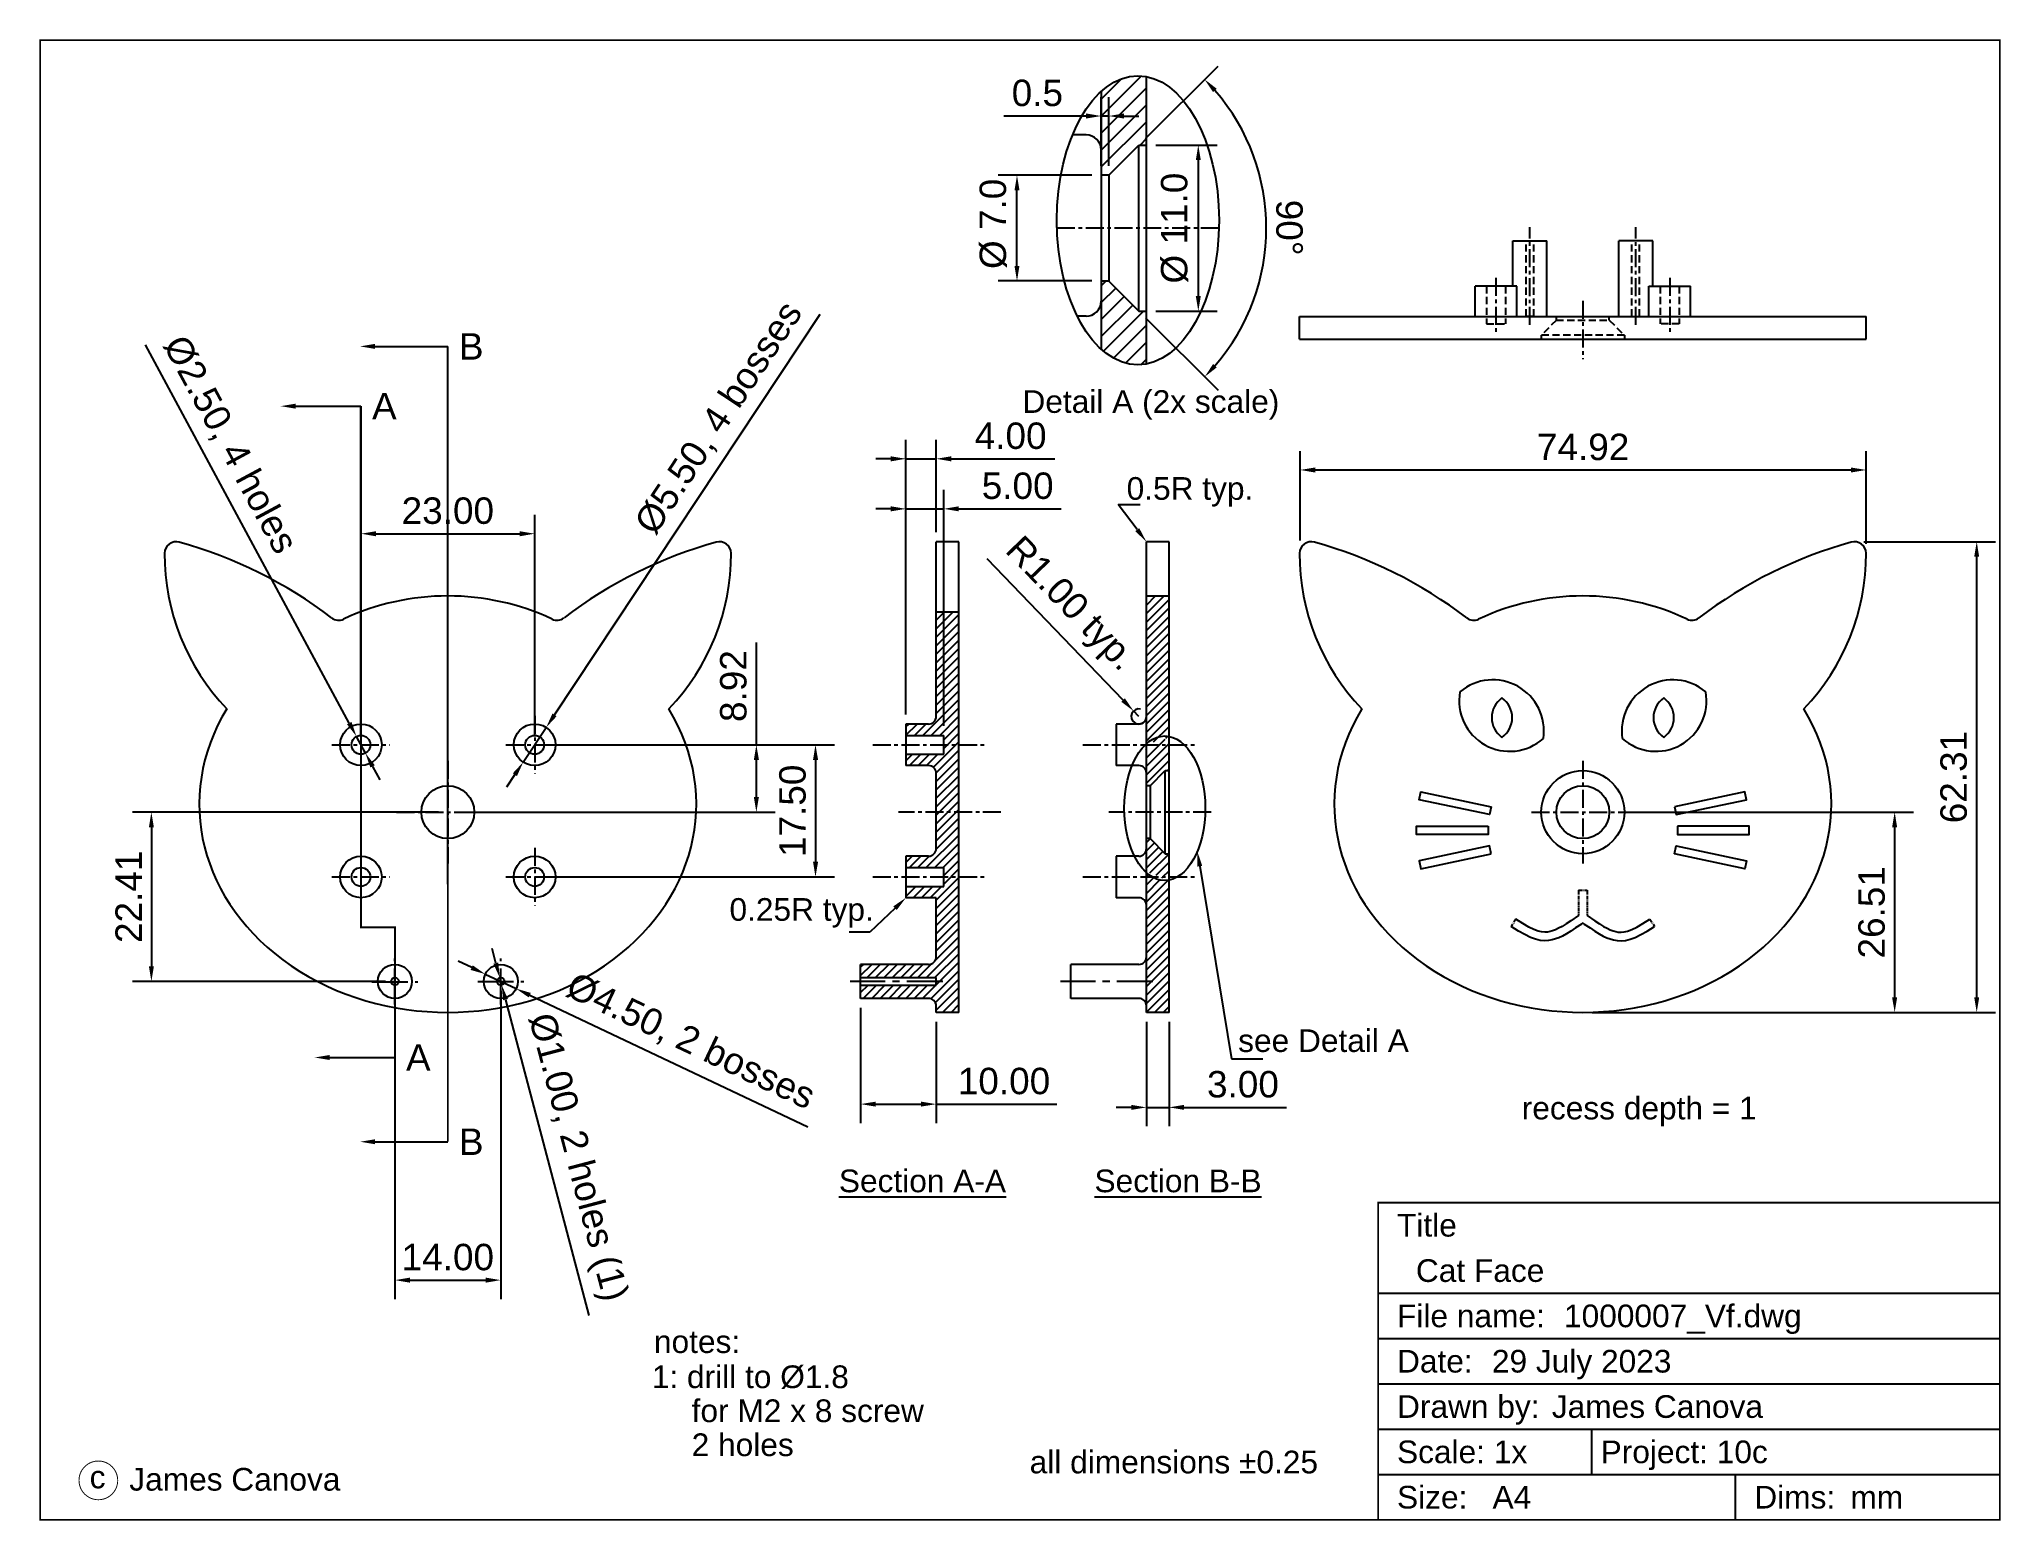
# Model space of a CAD drawing. Header units: millimetres. Extents: x -194 to 66, y -93 to 103.
import ezdxf

# ---------------------------------------------------------------- set-up
doc = ezdxf.new("R2010")
doc.units = ezdxf.units.MM
doc.header["$LTSCALE"] = 15
doc.linetypes.add('CENTER', pattern=[50.8, 31.75, -6.35, 6.35, -6.35])
doc.linetypes.add('HIDDEN', pattern=[9.525, 6.35, -3.175])
for name, color, linetype in [('Border', 7, 'Continuous'), ('Dims', 2, 'Continuous'), ('Text', 7, 'Continuous')]:
    doc.layers.add(name, color=color, linetype=linetype)
doc.styles.add('myStyle', font='arial.ttf', dxfattribs={"height": 3})
doc.styles.get("Standard").update_dxf_attribs({"font": 'arial.ttf'})
doc.dimstyles.new('ISO-25', dxfattribs={"dimtxt": 1.75, "dimasz": 1, "dimexe": 1.25, "dimexo": 0.625, "dimtad": 1, "dimtxsty": 'Standard', "dimcen": -2.5, "dimadec": 0, "dimazin": 0, "dimtfac": 1, "dimtmove": 0, "dimatfit": 3, "dimfxl": 1, "dimarcsym": 0})

# ---------------------------------------------------------------- blocks, each defined once
blk = doc.blocks.new('*D79')
at = {"layer": 'Defpoints', "color": 0}
for p in [(-47.39, -26.1), (-44.39, -26.1), (-44.39, -38.68)]:
    blk.add_point(p, dxfattribs=at)
at = {"layer": 'Dims', "color": 0, "lineweight": -2}
for p, q in [((-47.39, -27.35), (-47.39, -41.18)), ((-44.39, -27.35), (-44.39, -41.18)), ((-49.39, -38.68), (-51.39, -38.68)), ((-47.39, -38.68), (-44.39, -38.68)), ((-42.39, -38.68), (-28.83, -38.68))]:
    blk.add_line(p, q, dxfattribs=at)
at = {"layer": 'Dims', "color": 0}
for points in [[(-49.39, -39.01), (-49.39, -38.35), (-47.39, -38.68)], [(-42.39, -38.35), (-42.39, -39.01), (-44.39, -38.68)]]:
    blk.add_solid(points, dxfattribs=at)
at = {"layer": 'Dims', "color": 0, "insert": (-34.61, -35.64), "char_height": 3.5, "attachment_point": 5}
blk.add_mtext('3.00', dxfattribs=at)
blk = doc.blocks.new('*D80')
at = {"layer": 'Defpoints', "color": 0}
for p in [(-85.22, -24.25), (-75.22, -26.1), (-75.22, -38.25)]:
    blk.add_point(p, dxfattribs=at)
at = {"layer": 'Dims', "color": 0, "lineweight": -2}
for p, q in [((-85.22, -25.5), (-85.22, -40.75)), ((-75.22, -27.35), (-75.22, -40.75)), ((-83.22, -38.25), (-77.22, -38.25)), ((-75.22, -38.25), (-59.26, -38.25))]:
    blk.add_line(p, q, dxfattribs=at)
at = {"layer": 'Dims', "color": 0}
for points in [[(-83.22, -37.92), (-83.22, -38.58), (-85.22, -38.25)], [(-77.22, -38.58), (-77.22, -37.92), (-75.22, -38.25)]]:
    blk.add_solid(points, dxfattribs=at)
at = {"layer": 'Dims', "color": 0, "insert": (-66.24, -35.21), "char_height": 3.5, "attachment_point": 5}
blk.add_mtext('10.00', dxfattribs=at)
blk = doc.blocks.new('*D81')
at = {"layer": 'Defpoints', "color": 0}
for p in [(-49.09, 13.8), (-48.39, 13.08)]:
    blk.add_point(p, dxfattribs=at)
at = {"layer": 'Dims', "color": 0, "lineweight": -2}
for p, q in [((-50.47, 15.24), (-68.47, 33.95)), ((-48.39, 13.08), (-49.09, 13.8))]:
    blk.add_line(p, q, dxfattribs=at)
blk.add_arc((-48.39, 13.08), 1, 77.3644, 313.8806, dxfattribs=at)
at = {"layer": 'Dims', "color": 0}
blk.add_solid([(-50.71, 15.01), (-50.23, 15.47), (-49.09, 13.8)], dxfattribs=at)
at = {"layer": 'Dims', "color": 0, "insert": (-57.63, 27.75), "char_height": 3.5, "attachment_point": 5, "rotation": 313.8814}
blk.add_mtext('R1.00 typ.', dxfattribs=at)
blk = doc.blocks.new('*D82')
at = {"layer": 'Defpoints', "color": 0}
for p in [(-74.22, 40.56), (-79.22, 12.08), (-74.22, 10.58)]:
    blk.add_point(p, dxfattribs=at)
at = {"layer": 'Dims', "color": 0, "lineweight": -2}
for p, q in [((-79.22, 13.33), (-79.22, 43.06)), ((-74.22, 11.83), (-74.22, 43.06)), ((-81.22, 40.56), (-83.22, 40.56)), ((-79.22, 40.56), (-74.22, 40.56)), ((-72.22, 40.56), (-58.65, 40.56))]:
    blk.add_line(p, q, dxfattribs=at)
at = {"layer": 'Dims', "color": 0}
for points in [[(-81.22, 40.23), (-81.22, 40.9), (-79.22, 40.56)], [(-72.22, 40.9), (-72.22, 40.23), (-74.22, 40.56)]]:
    blk.add_solid(points, dxfattribs=at)
at = {"layer": 'Dims', "color": 0, "insert": (-64.43, 43.6), "char_height": 3.5, "attachment_point": 5}
blk.add_mtext('5.00', dxfattribs=at)
blk = doc.blocks.new('*D83')
at = {"layer": 'Defpoints', "color": 0}
for p in [(-75.22, 47.19), (-75.22, 36.21), (-79.22, 12.08)]:
    blk.add_point(p, dxfattribs=at)
at = {"layer": 'Dims', "color": 0, "lineweight": -2}
for p, q in [((-79.22, 13.33), (-79.22, 49.69)), ((-75.22, 37.46), (-75.22, 49.69)), ((-81.22, 47.19), (-83.22, 47.19)), ((-79.22, 47.19), (-75.22, 47.19)), ((-73.22, 47.19), (-59.51, 47.19))]:
    blk.add_line(p, q, dxfattribs=at)
at = {"layer": 'Dims', "color": 0}
for points in [[(-81.22, 46.85), (-81.22, 47.52), (-79.22, 47.19)], [(-73.22, 47.52), (-73.22, 46.85), (-75.22, 47.19)]]:
    blk.add_solid(points, dxfattribs=at)
at = {"layer": 'Dims', "color": 0, "insert": (-65.36, 50.22), "char_height": 3.5, "attachment_point": 5}
blk.add_mtext('4.00', dxfattribs=at)
blk = doc.blocks.new('*D86')
at = {"layer": 'Defpoints', "color": 0}
for p in [(15.88, 0.41), (51.66, 0.41), (10.38, -26.1)]:
    blk.add_point(p, dxfattribs=at)
at = {"layer": 'Dims', "color": 0, "lineweight": -2}
for p, q in [((17.13, 0.41), (54.16, 0.41)), ((51.66, -24.1), (51.66, -1.59)), ((11.63, -26.1), (54.16, -26.1))]:
    blk.add_line(p, q, dxfattribs=at)
at = {"layer": 'Dims', "color": 0}
for points in [[(51.99, -1.59), (51.32, -1.59), (51.66, 0.41)], [(51.32, -24.1), (51.99, -24.1), (51.66, -26.1)]]:
    blk.add_solid(points, dxfattribs=at)
at = {"layer": 'Dims', "color": 0, "insert": (48.62, -12.85), "char_height": 3.5, "attachment_point": 5, "rotation": 90}
blk.add_mtext('26.51', dxfattribs=at)
blk = doc.blocks.new('*D87')
at = {"layer": 'Defpoints', "color": 0}
for p in [(46.33, 36.21), (62.52, 36.21), (10.38, -26.1)]:
    blk.add_point(p, dxfattribs=at)
at = {"layer": 'Dims', "color": 0, "lineweight": -2}
for p, q in [((47.58, 36.21), (65.02, 36.21)), ((62.52, -24.1), (62.52, 34.21)), ((11.63, -26.1), (65.02, -26.1))]:
    blk.add_line(p, q, dxfattribs=at)
at = {"layer": 'Dims', "color": 0}
for points in [[(62.85, 34.21), (62.19, 34.21), (62.52, 36.21)], [(62.19, -24.1), (62.85, -24.1), (62.52, -26.1)]]:
    blk.add_solid(points, dxfattribs=at)
at = {"layer": 'Dims', "color": 0, "insert": (59.48, 5.05), "char_height": 3.5, "attachment_point": 5, "rotation": 90}
blk.add_mtext('62.31', dxfattribs=at)
blk = doc.blocks.new('*D88')
at = {"layer": 'Defpoints', "color": 0}
for p in [(47.87, 45.71), (-27.04, 35.12), (47.87, 34.68)]:
    blk.add_point(p, dxfattribs=at)
at = {"layer": 'Dims', "color": 0, "lineweight": -2}
for p, q in [((-27.04, 36.37), (-27.04, 48.21)), ((47.87, 35.93), (47.87, 48.21)), ((-25.04, 45.71), (45.87, 45.71))]:
    blk.add_line(p, q, dxfattribs=at)
at = {"layer": 'Dims', "color": 0}
for points in [[(-25.04, 46.04), (-25.04, 45.37), (-27.04, 45.71)], [(45.87, 45.37), (45.87, 46.04), (47.87, 45.71)]]:
    blk.add_solid(points, dxfattribs=at)
at = {"layer": 'Dims', "color": 0, "insert": (10.42, 48.74), "char_height": 3.5, "attachment_point": 5}
blk.add_mtext('74.92', dxfattribs=at)
blk = doc.blocks.new('*D90')
at = {"layer": 'Defpoints', "color": 0}
for p in [(-134.9, -21.04), (-130.83, -22.96)]:
    blk.add_point(p, dxfattribs=at)
at = {"layer": 'Dims', "color": 0, "lineweight": -2}
for p, q in [((-136.7, -20.18), (-138.51, -19.32)), ((-134.9, -21.04), (-130.83, -22.96)), ((-129.02, -23.82), (-92.21, -41.26))]:
    blk.add_line(p, q, dxfattribs=at)
at = {"layer": 'Dims', "color": 0}
for points in [[(-136.85, -20.48), (-136.56, -19.88), (-134.9, -21.04)], [(-128.88, -23.52), (-129.16, -24.12), (-130.83, -22.96)]]:
    blk.add_solid(points, dxfattribs=at)
at = {"layer": 'Dims', "color": 0, "insert": (-107.78, -30.11), "char_height": 3.5, "attachment_point": 5, "rotation": 334.655}
blk.add_mtext('%%c4.50, 2 bosses', dxfattribs=at)
blk = doc.blocks.new('*D91')
at = {"layer": 'Defpoints', "color": 0}
for p in [(-132.99, -21.52), (-132.73, -22.48)]:
    blk.add_point(p, dxfattribs=at)
at = {"layer": 'Dims', "color": 0, "lineweight": -2}
for p, q in [((-133.5, -19.58), (-134.01, -17.65)), ((-132.99, -21.52), (-132.73, -22.48)), ((-132.22, -24.42), (-121.19, -66.22))]:
    blk.add_line(p, q, dxfattribs=at)
at = {"layer": 'Dims', "color": 0}
for points in [[(-133.82, -19.67), (-133.18, -19.5), (-132.99, -21.52)], [(-131.9, -24.33), (-132.55, -24.5), (-132.73, -22.48)]]:
    blk.add_solid(points, dxfattribs=at)
at = {"layer": 'Dims', "color": 0, "insert": (-122.99, -45.37), "char_height": 3.5, "attachment_point": 5, "rotation": 284.7845}
blk.add_mtext('%%c1.00, 2 holes (1)', dxfattribs=at)
blk = doc.blocks.new('*D92')
at = {"layer": 'Defpoints', "color": 0}
for p in [(-146.86, -22), (-132.86, -22), (-132.86, -61.55)]:
    blk.add_point(p, dxfattribs=at)
at = {"layer": 'Dims', "color": 0, "lineweight": -2}
for p, q in [((-146.86, -23.25), (-146.86, -64.05)), ((-132.86, -23.25), (-132.86, -64.05)), ((-144.86, -61.55), (-134.86, -61.55))]:
    blk.add_line(p, q, dxfattribs=at)
at = {"layer": 'Dims', "color": 0}
for points in [[(-144.86, -61.22), (-144.86, -61.89), (-146.86, -61.55)], [(-134.86, -61.89), (-134.86, -61.22), (-132.86, -61.55)]]:
    blk.add_solid(points, dxfattribs=at)
at = {"layer": 'Dims', "color": 0, "insert": (-139.86, -58.52), "char_height": 3.5, "attachment_point": 5}
blk.add_mtext('14.00', dxfattribs=at)
blk = doc.blocks.new('*D93')
at = {"layer": 'Defpoints', "color": 0}
for p in [(-128.36, 37.27), (-151.36, 9.33), (-128.36, 9.33)]:
    blk.add_point(p, dxfattribs=at)
at = {"layer": 'Dims', "color": 0, "lineweight": -2}
for p, q in [((-151.36, 10.58), (-151.36, 39.77)), ((-128.36, 10.58), (-128.36, 39.77)), ((-149.36, 37.27), (-130.36, 37.27))]:
    blk.add_line(p, q, dxfattribs=at)
at = {"layer": 'Dims', "color": 0}
for points in [[(-149.36, 37.6), (-149.36, 36.93), (-151.36, 37.27)], [(-130.36, 36.93), (-130.36, 37.6), (-128.36, 37.27)]]:
    blk.add_solid(points, dxfattribs=at)
at = {"layer": 'Dims', "color": 0, "insert": (-139.86, 40.3), "char_height": 3.5, "attachment_point": 5}
blk.add_mtext('23.00', dxfattribs=at)
blk = doc.blocks.new('*D94')
at = {"layer": 'Defpoints', "color": 0}
for p in [(-48.37, 88.73), (-52.37, 84.73), (-52.37, 70.73), (-32.48, 70.52), (-48.37, 66.73)]:
    blk.add_point(p, dxfattribs=at)
at = {"layer": 'Dims', "color": 0, "lineweight": -2}
for p, q in [((-47.49, 89.61), (-37.91, 99.19)), ((-47.49, 65.84), (-37.91, 56.27))]:
    blk.add_line(p, q, dxfattribs=at)
blk.add_arc((-59.37, 77.73), 27.85, 319.1162, 40.8838, dxfattribs=at)
at = {"layer": 'Dims', "color": 0}
for points in [[(-38.08, 96.18), (-38.56, 95.73), (-39.68, 97.42)], [(-38.56, 59.73), (-38.08, 59.28), (-39.68, 58.04)]]:
    blk.add_solid(points, dxfattribs=at)
at = {"layer": 'Dims', "color": 0, "insert": (-28.47, 77.79), "char_height": 3.5, "attachment_point": 5, "rotation": 270.1144}
blk.add_mtext('90%%d', dxfattribs=at)
blk = doc.blocks.new('*D98')
at = {"layer": 'Defpoints', "color": 0}
for p in [(-64.52, 84.73), (-53.37, 84.73), (-53.37, 70.73)]:
    blk.add_point(p, dxfattribs=at)
at = {"layer": 'Dims', "color": 0, "lineweight": -2}
for p, q in [((-54.62, 84.73), (-67.02, 84.73)), ((-64.52, 72.73), (-64.52, 82.73)), ((-54.62, 70.73), (-67.02, 70.73))]:
    blk.add_line(p, q, dxfattribs=at)
at = {"layer": 'Dims', "color": 0}
for points in [[(-64.19, 82.73), (-64.85, 82.73), (-64.52, 84.73)], [(-64.85, 72.73), (-64.19, 72.73), (-64.52, 70.73)]]:
    blk.add_solid(points, dxfattribs=at)
at = {"layer": 'Dims', "color": 0, "insert": (-67.65, 78.29), "char_height": 3.5, "attachment_point": 5, "rotation": 90}
blk.add_mtext('%%c 7.0', dxfattribs=at)
blk = doc.blocks.new('*D99')
at = {"layer": 'Defpoints', "color": 0}
for p in [(-47.37, 88.73), (-47.37, 66.73), (-40.52, 66.73)]:
    blk.add_point(p, dxfattribs=at)
at = {"layer": 'Dims', "color": 0, "lineweight": -2}
for p, q in [((-46.12, 88.73), (-38.02, 88.73)), ((-40.52, 86.73), (-40.52, 68.73)), ((-46.12, 66.73), (-38.02, 66.73))]:
    blk.add_line(p, q, dxfattribs=at)
at = {"layer": 'Dims', "color": 0}
for points in [[(-40.19, 86.73), (-40.85, 86.73), (-40.52, 88.73)], [(-40.85, 68.73), (-40.19, 68.73), (-40.52, 66.73)]]:
    blk.add_solid(points, dxfattribs=at)
at = {"layer": 'Dims', "color": 0, "insert": (-43.65, 77.73), "char_height": 3.5, "attachment_point": 5, "rotation": 90}
blk.add_mtext('%%c 11.0', dxfattribs=at)
blk = doc.blocks.new('*D100')
at = {"layer": 'Defpoints', "color": 0}
for p in [(-53.37, 92.57), (-53.37, 84.73), (-52.37, 84.73)]:
    blk.add_point(p, dxfattribs=at)
at = {"layer": 'Dims', "color": 0, "lineweight": -2}
for p, q in [((-53.37, 85.98), (-53.37, 95.07)), ((-52.37, 85.98), (-52.37, 95.07)), ((-55.37, 92.57), (-66.26, 92.57)), ((-52.37, 92.57), (-53.37, 92.57)), ((-50.37, 92.57), (-48.37, 92.57))]:
    blk.add_line(p, q, dxfattribs=at)
at = {"layer": 'Dims', "color": 0}
for points in [[(-55.37, 92.24), (-55.37, 92.91), (-53.37, 92.57)], [(-50.37, 92.91), (-50.37, 92.24), (-52.37, 92.57)]]:
    blk.add_solid(points, dxfattribs=at)
at = {"layer": 'Dims', "color": 0, "insert": (-61.82, 95.61), "char_height": 3.5, "attachment_point": 5}
blk.add_mtext('0.5', dxfattribs=at)
blk = doc.blocks.new('*D102')
at = {"layer": 'Defpoints', "color": 0}
for p in [(-139.86, 0.41), (-179.1, -22), (-146.86, -22)]:
    blk.add_point(p, dxfattribs=at)
at = {"layer": 'Dims', "color": 0, "lineweight": -2}
for p, q in [((-141.11, 0.41), (-181.6, 0.41)), ((-179.1, -1.59), (-179.1, -20)), ((-148.11, -22), (-181.6, -22))]:
    blk.add_line(p, q, dxfattribs=at)
at = {"layer": 'Dims', "color": 0}
for points in [[(-178.77, -1.59), (-179.43, -1.59), (-179.1, 0.41)], [(-179.43, -20), (-178.77, -20), (-179.1, -22)]]:
    blk.add_solid(points, dxfattribs=at)
at = {"layer": 'Dims', "color": 0, "insert": (-182.11, -10.8), "char_height": 3.5, "attachment_point": 5, "rotation": 90}
blk.add_mtext('22.41', dxfattribs=at)
blk = doc.blocks.new('*D103')
at = {"layer": 'Defpoints', "color": 0}
for p in [(-128.36, 9.33), (-99.02, 9.33), (-139.86, 0.41)]:
    blk.add_point(p, dxfattribs=at)
at = {"layer": 'Dims', "color": 0, "lineweight": -2}
for p, q in [((-99.02, 9.33), (-99.02, 22.87)), ((-127.11, 9.33), (-96.52, 9.33)), ((-99.02, 2.41), (-99.02, 7.33)), ((-138.61, 0.41), (-96.52, 0.41))]:
    blk.add_line(p, q, dxfattribs=at)
at = {"layer": 'Dims', "color": 0}
for points in [[(-98.68, 7.33), (-99.35, 7.33), (-99.02, 9.33)], [(-99.35, 2.41), (-98.68, 2.41), (-99.02, 0.41)]]:
    blk.add_solid(points, dxfattribs=at)
at = {"layer": 'Dims', "color": 0, "insert": (-102.05, 17.1), "char_height": 3.5, "attachment_point": 5, "rotation": 90}
blk.add_mtext('8.92', dxfattribs=at)
blk = doc.blocks.new('*D104')
at = {"layer": 'Defpoints', "color": 0}
for p in [(-128.36, 9.33), (-128.36, -8.17), (-91.19, -8.17)]:
    blk.add_point(p, dxfattribs=at)
at = {"layer": 'Dims', "color": 0, "lineweight": -2}
for p, q in [((-127.11, 9.33), (-88.69, 9.33)), ((-91.19, 7.33), (-91.19, -6.17)), ((-127.11, -8.17), (-88.69, -8.17))]:
    blk.add_line(p, q, dxfattribs=at)
at = {"layer": 'Dims', "color": 0}
for points in [[(-90.85, 7.33), (-91.52, 7.33), (-91.19, 9.33)], [(-91.52, -6.17), (-90.85, -6.17), (-91.19, -8.17)]]:
    blk.add_solid(points, dxfattribs=at)
at = {"layer": 'Dims', "color": 0, "insert": (-94.22, 0.58), "char_height": 3.5, "attachment_point": 5, "rotation": 90}
blk.add_mtext('17.50', dxfattribs=at)
blk = doc.blocks.new('*D105')
at = {"layer": 'Defpoints', "color": 0}
for p in [(-126.84, 11.62), (-129.88, 7.03)]:
    blk.add_point(p, dxfattribs=at)
at = {"layer": 'Dims', "color": 0, "lineweight": -2}
for p, q in [((-125.74, 13.28), (-90.57, 66.33)), ((-129.88, 7.03), (-126.84, 11.62)), ((-130.99, 5.37), (-132.09, 3.7))]:
    blk.add_line(p, q, dxfattribs=at)
at = {"layer": 'Dims', "color": 0}
for points in [[(-126.01, 13.47), (-125.46, 13.1), (-126.84, 11.62)], [(-130.71, 5.18), (-131.26, 5.55), (-129.88, 7.03)]]:
    blk.add_solid(points, dxfattribs=at)
at = {"layer": 'Dims', "color": 0, "insert": (-103.82, 52.51), "char_height": 3.5, "attachment_point": 5, "rotation": 56.4543}
blk.add_mtext('%%c5.50, 4 bosses', dxfattribs=at)
blk = doc.blocks.new('*D106')
at = {"layer": 'Defpoints', "color": 0}
for p in [(-151.95, 10.43), (-150.77, 8.23)]:
    blk.add_point(p, dxfattribs=at)
at = {"layer": 'Dims', "color": 0, "lineweight": -2}
for p, q in [((-152.9, 12.19), (-179.86, 62.27)), ((-150.77, 8.23), (-151.95, 10.43)), ((-149.82, 6.46), (-148.87, 4.7))]:
    blk.add_line(p, q, dxfattribs=at)
at = {"layer": 'Dims', "color": 0}
for points in [[(-153.2, 12.03), (-152.61, 12.35), (-151.95, 10.43)], [(-149.53, 6.62), (-150.12, 6.31), (-150.77, 8.23)]]:
    blk.add_solid(points, dxfattribs=at)
at = {"layer": 'Dims', "color": 0, "insert": (-168.83, 48.97), "char_height": 3.5, "attachment_point": 5, "rotation": 298.2872}
blk.add_mtext('%%c2.50, 4 holes', dxfattribs=at)

msp = doc.modelspace()

# ---------------------------------------------------------------- hatches: boundary and pattern name
at = {"layer": 'Dims'}
h = msp.add_hatch(dxfattribs=at)
h.set_pattern_fill('ANSI31', color=256, scale=0.5, style=0)
edge = h.paths.add_edge_path()
edge.add_line((-47.372, 59.745), (-47.372, 66.728))
edge.add_line((-47.372, 66.728), (-48.372, 66.728))
edge.add_line((-48.372, 66.728), (-52.372, 70.728))
edge.add_line((-52.372, 70.728), (-53.372, 70.728))
edge.add_line((-53.372, 70.728), (-53.372, 61.71))
edge.add_ellipse((-48.512, 78.767), major_axis=(0, -19.13), ratio=0.5611511, start_angle=333.07883, end_angle=366.09346)
edge = h.paths.add_edge_path()
edge.add_line((-47.372, 88.728), (-47.372, 97.79))
edge.add_ellipse((-48.512, 78.767), major_axis=(0, -19.13), ratio=0.5611511, start_angle=173.90654, end_angle=206.92117)
edge.add_line((-53.372, 95.825), (-53.372, 84.728))
edge.add_line((-53.372, 84.728), (-52.372, 84.728))
edge.add_line((-52.372, 84.728), (-48.372, 88.728))
edge.add_line((-48.372, 88.728), (-47.372, 88.728))
h = msp.add_hatch(dxfattribs=at)
h.set_pattern_fill('ANSI31', color=256, scale=0.25, style=0)
edge = h.paths.add_edge_path()
edge.add_line((-44.393, 10.437), (-44.393, 29.034))
edge.add_line((-44.393, 29.034), (-47.393, 29.034))
edge.add_line((-47.393, 29.034), (-47.393, 9.454))
edge.add_ellipse((-44.963, 0.926), major_axis=(0, -9.565), ratio=0.5611511, start_angle=173.90654, end_angle=206.92118, ccw=False)
h.paths.add_polyline_path([(-63.403, 38.298), (-47.315, 21.57), (-51.849, 17.21), (-67.936, 33.938)], flags=9)
h.paths.add_polyline_path([(-44.393, 5.906), (-44.393, 9.326), (-47.393, 9.326), (-47.393, 3.906), (-46.893, 3.906), (-44.893, 5.906)])
edge = h.paths.add_edge_path()
edge.add_line((-44.393, 9.326), (-44.393, 10.437))
edge.add_ellipse((-44.963, 0.926), major_axis=(0, -9.565), ratio=0.5611511, start_angle=173.90654, end_angle=206.92118)
edge.add_line((-47.393, 9.454), (-47.393, 9.326))
edge.add_line((-47.393, 9.326), (-44.393, 9.326))
edge = h.paths.add_edge_path()
edge.add_line((-44.393, -8.174), (-44.393, -5.094))
edge.add_line((-44.393, -5.094), (-44.893, -5.094))
edge.add_line((-44.893, -5.094), (-46.893, -3.094))
edge.add_line((-46.893, -3.094), (-47.393, -3.094))
edge.add_line((-47.393, -3.094), (-47.393, -7.603))
edge.add_ellipse((-44.963, 0.926), major_axis=(0, -9.565), ratio=0.5611511, start_angle=333.07882, end_angle=342.04983)
edge.add_line((-46.617, -8.174), (-44.393, -8.174))
edge = h.paths.add_edge_path()
edge.add_line((-44.393, -26.104), (-44.393, -8.586))
edge.add_ellipse((-44.963, 0.926), major_axis=(0, -9.565), ratio=0.5611511, start_angle=342.04983, end_angle=366.09346, ccw=False)
edge.add_line((-46.617, -8.174), (-47.393, -8.174))
edge.add_line((-47.393, -8.174), (-47.393, -26.104))
edge.add_line((-47.393, -26.104), (-44.393, -26.104))
edge = h.paths.add_edge_path(flags=16)
edge.add_ellipse((-44.963, 0.926), major_axis=(0, -9.565), ratio=0.5611511, start_angle=333.07882, end_angle=342.04983, ccw=False)
edge.add_line((-47.393, -7.603), (-47.393, -8.174))
edge.add_line((-47.393, -8.174), (-46.617, -8.174))
h = msp.add_hatch(dxfattribs=at)
h.set_pattern_fill('ANSI31', color=256, scale=0.25, style=0)
h.paths.add_polyline_path([(-72.218, 9.326), (-72.218, 26.935), (-75.218, 26.935), (-75.218, 13.076, -0.4142136), (-76.218, 12.076), (-79.218, 12.076), (-79.218, 10.576), (-74.218, 10.576), (-74.218, 9.326)])
h.paths.add_polyline_path([(-72.218, 0.406), (-72.218, 9.326), (-74.218, 9.326), (-74.218, 8.076), (-79.218, 8.076), (-79.218, 6.576), (-76.218, 6.576, -0.4142136), (-75.218, 5.576), (-75.218, 0.406)])
h.paths.add_polyline_path([(-72.218, -8.174), (-72.218, 0.406), (-75.218, 0.406), (-75.218, -4.424, -0.4142136), (-76.218, -5.424), (-79.218, -5.424), (-79.218, -6.924), (-74.218, -6.924), (-74.218, -8.174)])
h.paths.add_polyline_path([(-72.218, -26.104), (-72.218, -8.174), (-74.218, -8.174), (-74.218, -9.424), (-79.218, -9.424), (-79.218, -10.924), (-75.218, -10.924), (-75.218, -18.75, -0.4142136), (-76.218, -19.75), (-85.218, -19.75), (-85.218, -21.5), (-75.218, -21.5), (-75.218, -22.5), (-85.218, -22.5), (-85.218, -24.25), (-76.218, -24.25, -0.4142136), (-75.218, -25.25), (-75.218, -26.104)])

# ---------------------------------------------------------------- linework, layer by layer
at = {"ltscale": 0.01}
for p, q in [((-47.372, 59.745), (-47.372, 97.79)), ((-53.372, 95.825), (-53.372, 61.71)), ((-55.372, 90.068), (-57.174, 90.068)), ((-52.372, 84.728), (-48.372, 88.728)), ((-48.372, 66.728), (-48.372, 88.728)), ((-48.372, 88.728), (-47.372, 88.728)), ((-52.372, 84.728), (-53.372, 84.728)), ((-52.372, 84.728), (-52.372, 70.728)), ((1.132, 76.043), (5.632, 76.043)), ((1.132, 70.043), (1.132, 76.043)), ((5.632, 66.043), (5.632, 76.043)), ((19.632, 76.043), (15.132, 76.043)), ((15.132, 66.043), (15.132, 76.043)), ((19.632, 70.043), (19.632, 76.043)), ((-52.372, 70.728), (-53.372, 70.728)), ((-52.372, 70.728), (-48.372, 66.728)), ((-3.868, 66.043), (-3.868, 70.043)), ((1.632, 70.043), (-3.868, 70.043)), ((1.632, 66.043), (1.632, 70.043)), ((19.132, 66.043), (19.132, 70.043)), ((19.132, 70.043), (24.632, 70.043)), ((24.632, 66.043), (24.632, 70.043)), ((-55.372, 66.068), (-56.54, 66.068)), ((-48.372, 66.728), (-47.372, 66.728)), ((-27.109, 63.043), (-27.109, 66.043)), ((-27.109, 66.043), (47.874, 66.043)), ((6.882, 65.543), (6.882, 66.043)), ((6.882, 65.543), (6.882, 66.043)), ((13.882, 65.543), (13.882, 66.043)), ((47.874, 63.043), (47.874, 66.043)), ((-27.109, 63.043), (47.874, 63.043)), ((4.882, 63.543), (4.882, 63.043)), ((15.882, 63.543), (15.882, 63.043)), ((-72.218, 36.211), (-75.218, 36.211)), ((-75.218, 13.076), (-75.218, 36.211)), ((-72.218, -26.104), (-72.218, 36.211)), ((-44.393, 36.211), (-47.393, 36.211)), ((-47.393, -26.104), (-47.393, 36.211)), ((-44.393, -26.104), (-44.393, 36.211)), ((-75.218, 26.935), (-72.218, 26.935)), ((-76.218, 12.076), (-79.218, 12.076)), ((-79.218, 12.076), (-79.218, 6.576)), ((-79.218, 10.576), (-74.218, 10.576)), ((-74.218, 8.076), (-74.218, 10.576)), ((-48.393, 12.076), (-51.393, 12.076)), ((-51.393, 12.076), (-51.393, 6.576)), ((-79.218, 8.076), (-74.218, 8.076)), ((-76.218, 6.576), (-79.218, 6.576)), ((-75.218, -4.424), (-75.218, 5.576)), ((-48.393, 6.576), (-51.393, 6.576)), ((-46.893, 3.906), (-44.893, 5.906)), ((-44.893, -5.094), (-44.893, 5.906)), ((-44.893, 5.906), (-44.393, 5.906)), ((-46.893, 3.906), (-47.393, 3.906)), ((-46.893, 3.906), (-46.893, -3.094)), ((-46.893, -3.094), (-47.393, -3.094)), ((-46.893, -3.094), (-44.893, -5.094)), ((-44.893, -5.094), (-44.393, -5.094)), ((-76.218, -5.424), (-79.218, -5.424)), ((-79.218, -5.424), (-79.218, -10.924)), ((-79.218, -6.924), (-74.218, -6.924)), ((-74.218, -9.424), (-74.218, -6.924)), ((-48.393, -5.424), (-51.393, -5.424)), ((-51.393, -5.424), (-51.393, -10.924)), ((-79.218, -9.424), (-74.218, -9.424)), ((-75.218, -10.924), (-79.218, -10.924)), ((-75.218, -18.75), (-75.218, -10.924)), ((-48.393, -10.924), (-51.393, -10.924)), ((-76.218, -19.75), (-85.218, -19.75)), ((-85.218, -24.25), (-85.218, -19.75)), ((-48.393, -19.75), (-57.393, -19.75)), ((-57.393, -24.25), (-57.393, -19.75)), ((-85.218, -21.5), (-75.218, -21.5)), ((-85.218, -22.5), (-75.218, -22.5)), ((-75.218, -22.5), (-75.218, -21.5)), ((-76.218, -24.25), (-85.218, -24.25)), ((-75.218, -26.104), (-75.218, -25.25)), ((-48.393, -24.25), (-57.393, -24.25)), ((-72.218, -26.104), (-75.218, -26.104)), ((-44.393, -26.104), (-47.393, -26.104))]:
    msp.add_line(p, q, dxfattribs=at)
at = {"linetype": 'CENTER', "ltscale": 0.005}
for p, q in [((-37.793, 77.728), (-59.231, 77.728)), ((3.382, 64.922), (3.382, 77.87)), ((17.382, 64.922), (17.382, 77.87)), ((-1.118, 71.137), (-1.118, 63.965)), ((21.882, 71.137), (21.882, 63.965)), ((10.382, 68.116), (10.382, 60.399)), ((-151.362, 13.162), (-151.362, 5.49)), ((-128.362, 13.162), (-128.362, 5.49)), ((-155.198, 9.326), (-147.526, 9.326)), ((-132.198, 9.326), (-124.526, 9.326)), ((-83.619, 9.326), (-68.743, 9.326)), ((-55.794, 9.326), (-40.918, 9.326)), ((-139.862, 7.182), (-139.862, -6.37)), ((10.382, 7.182), (10.382, -6.37)), ((-146.638, 0.406), (-133.086, 0.406)), ((-66.645, 0.406), (-80.197, 0.406)), ((-38.82, 0.406), (-52.372, 0.406)), ((3.607, 0.406), (17.158, 0.406)), ((-151.362, -4.338), (-151.362, -12.01)), ((-128.362, -4.338), (-128.362, -12.01)), ((-155.198, -8.174), (-147.526, -8.174)), ((-132.198, -8.174), (-124.526, -8.174)), ((-83.619, -8.174), (-68.743, -8.174)), ((-55.794, -8.174), (-40.918, -8.174))]:
    msp.add_line(p, q, dxfattribs=at)
at = {"linetype": 'HIDDEN', "ltscale": 0.01}
for p, q in [((2.882, 66.043), (2.882, 76.043)), ((3.882, 66.043), (3.882, 76.043)), ((16.882, 66.043), (16.882, 76.043)), ((17.882, 66.043), (17.882, 76.043)), ((-2.368, 70.043), (-2.368, 65.043)), ((0.132, 70.043), (0.132, 65.043)), ((20.632, 70.043), (20.632, 65.043)), ((23.132, 70.043), (23.132, 65.043)), ((-2.368, 65.043), (0.132, 65.043)), ((6.882, 65.543), (4.882, 63.543)), ((6.882, 65.543), (13.882, 65.543)), ((13.882, 65.543), (15.882, 63.543)), ((23.132, 65.043), (20.632, 65.043)), ((15.882, 63.543), (4.882, 63.543))]:
    msp.add_line(p, q, dxfattribs=at)
at = {"linetype": 'HIDDEN', "ltscale": 0.08}
for p, q in [((3.882, 66.043), (2.882, 66.043)), ((16.882, 66.043), (17.882, 66.043))]:
    msp.add_line(p, q, dxfattribs=at)
at = {"linetype": 'CENTER', "ltscale": 0.001}
for p, q in [((10.382, 66.043), (47.874, 66.043)), ((9.812, -9.927), (10.952, -9.927)), ((9.812, -9.927), (9.812, -13.279)), ((10.952, -9.927), (10.952, -13.279)), ((1.501, -13.756), (0.897, -14.723)), ((19.264, -13.756), (19.868, -14.723))]:
    msp.add_line(p, q, dxfattribs=at)
at = {"linetype": 'CENTER', "ltscale": 0.1}
msp.add_line((-151.362, 31.937), (-151.362, 54.158), dxfattribs=at)
msp.add_line((-47.393, 29.034), (-44.393, 29.034))
at = {"linetype": 'CENTER', "ltscale": 0.5}
msp.add_line((-139.862, -9.141), (-139.862, 8.953), dxfattribs=at)
at = {"linetype": 'CENTER', "ltscale": 0.01}
for p, q in [((-146.862, -25.046), (-146.862, -18.954)), ((-132.862, -25.046), (-132.862, -18.954)), ((-149.908, -22.057), (-143.816, -22.057)), ((-135.908, -22), (-129.816, -22)), ((-74.347, -22), (-86.587, -22)), ((-46.522, -22), (-58.761, -22))]:
    msp.add_line(p, q, dxfattribs=at)
at = {"ltscale": 0.01}
for points in [[(-1.745, 1.129), (-1.969, 0.074), (-11.272, 2.051), (-11.048, 3.107)], [(22.51, 1.129), (22.734, 0.074), (32.037, 2.051), (31.812, 3.107)], [(-2.13, -1.46), (-2.13, -2.54), (-11.641, -2.54), (-11.641, -1.46)], [(22.895, -1.46), (22.895, -2.54), (32.406, -2.54), (32.406, -1.46)], [(-1.745, -5.129), (-1.969, -4.074), (-11.272, -6.051), (-11.048, -7.107)], [(22.51, -5.129), (22.734, -4.074), (32.037, -6.051), (31.812, -7.107)]]:
    msp.add_lwpolyline(points, close=True, dxfattribs=at)
at = {"linetype": 'Continuous', "ltscale": 0.001}
for points in [[(10.382, -14.265), (10.185, -14.407), (9.433, -14.928), (8.778, -15.358), (8.2, -15.708), (7.679, -15.991), (7.198, -16.215), (6.743, -16.387), (6.302, -16.513), (5.835, -16.604), (5.308, -16.636), (4.731, -16.579), (4.117, -16.424), (3.455, -16.17), (2.717, -15.81), (1.869, -15.33), (0.897, -14.723)], [(9.812, -13.279), (8.796, -13.982), (8.17, -14.393), (7.632, -14.72), (7.166, -14.973), (6.756, -15.164), (6.385, -15.304), (6.036, -15.404), (5.692, -15.471), (5.33, -15.492), (4.928, -15.453), (4.462, -15.335), (3.91, -15.123), (3.247, -14.8), (2.452, -14.35), (1.501, -13.756)], [(10.382, -14.265), (10.579, -14.407), (11.331, -14.928), (11.987, -15.358), (12.565, -15.708), (13.086, -15.991), (13.567, -16.215), (14.021, -16.387), (14.462, -16.513), (14.929, -16.604), (15.456, -16.636), (16.033, -16.579), (16.647, -16.424), (17.31, -16.17), (18.048, -15.81), (18.895, -15.33), (19.868, -14.723)], [(10.952, -13.279), (11.969, -13.982), (12.595, -14.393), (13.133, -14.72), (13.599, -14.973), (14.009, -15.164), (14.38, -15.304), (14.729, -15.404), (15.073, -15.471), (15.435, -15.492), (15.837, -15.453), (16.302, -15.335), (16.855, -15.123), (17.517, -14.8), (18.313, -14.35), (19.264, -13.756)]]:
    msp.add_lwpolyline(points, dxfattribs=at)
at = {"ltscale": 0.01}
for centre, radius in [((-151.362, 9.326), 2.75), ((-151.362, 9.326), 1.25), ((-128.362, 9.326), 2.75), ((-128.362, 9.326), 1.25), ((10.382, 0.406), 5.5), ((-139.862, 0.406), 3.5), ((10.382, 0.406), 3.5), ((-151.362, -8.174), 2.75), ((-151.362, -8.174), 1.25), ((-128.362, -8.174), 2.75), ((-128.362, -8.174), 1.25), ((-146.862, -22), 2.25), ((-132.862, -22), 2.25), ((-146.862, -22), 0.5), ((-132.862, -22), 0.5)]:
    msp.add_circle(centre, radius, dxfattribs=at)
for centre, radius, start, end in [((-55.372, 88.068), 2, 0, 90), ((-55.372, 68.068), 2, 270, 0), ((-48.393, 5.576), 1, 0, 90), ((-48.393, -4.424), 1, 270, 0), ((-48.393, -11.924), 1, 0, 90), ((-48.393, -18.75), 1, 270, 0), ((-48.393, -25.25), 1, 0, 90)]:
    msp.add_arc(centre, radius, start, end)
for centre, radius, start, end in [((-175.813, 34.67), 1.541, 74.4554, 179.76445), ((-147.772, 34.555), 29.581, 179.76445, 223.817), ((-191.378, -21.286), 59.621, 52.69306, 74.4554), ((-88.346, -21.286), 59.621, 105.5446, 127.30694), ((-131.952, 34.555), 29.581, 316.183, 0.23555), ((-103.911, 34.67), 1.541, 0.23555, 105.5446), ((-25.568, 34.67), 1.541, 74.4554, 179.76445), ((2.472, 34.555), 29.581, 179.76445, 223.817), ((-41.133, -21.286), 59.621, 52.66988, 74.4554), ((61.898, -21.286), 59.621, 105.5446, 127.33012), ((18.293, 34.555), 29.581, 316.183, 0.23555), ((46.333, 34.67), 1.541, 0.23555, 105.5446), ((-139.862, -3.516), 32.55, 64.92753, 115.07247), ((10.382, -3.516), 32.55, 64.88595, 115.11405), ((-154.308, 27.362), 1.541, 232.69306, 295.07247), ((-125.416, 27.362), 1.541, 244.92753, 307.30694), ((-4.069, 27.315), 1.5, 232.66988, 295.11405), ((24.834, 27.315), 1.5, 244.88595, 307.33012), ((0.701, 15.154), 6.693, 169.75152, 311.75082), ((-1.536, 11.16), 6.768, 351.51464, 129.98771), ((22.3, 11.16), 6.768, 50.01229, 188.48536), ((20.063, 15.154), 6.693, 228.24918, 10.24848), ((-76.218, 13.076), 1, 270, 0), ((-48.393, 13.076), 1, 270, 0), ((1.533, 12.907), 3.204, 125.33452, 234.66548), ((-2.173, 12.907), 3.204, 305.33452, 54.66548), ((22.938, 12.907), 3.204, 125.33452, 234.66548), ((19.232, 12.907), 3.204, 305.33452, 54.66548), ((-76.218, 5.576), 1, 0, 90), ((-76.218, -4.424), 1, 270, 0), ((-76.218, -18.75), 1, 270, 0), ((-76.218, -25.25), 1, 0, 90)]:
    msp.add_arc(centre, radius, start, end, dxfattribs=at)
for centre in [(-139.862, 1.465), (10.382, 1.465)]:
    msp.add_ellipse(centre, major_axis=(32.897, 0), ratio=0.8380282, start_param=2.6665654, end_param=6.7582125, dxfattribs=at)
at = {"layer": 'Border'}
for p, q in [((-16.714, -63.287), (65.579, -63.287)), ((-16.714, -69.287), (65.579, -69.287)), ((-16.714, -75.287), (65.579, -75.287)), ((-16.714, -81.287), (65.579, -81.287)), ((-16.714, -87.287), (65.579, -87.287))]:
    msp.add_line(p, q, dxfattribs=at)
for points in [[(-193.821, 102.613, 0.25, 0.25, 0), (65.579, 102.613, 0.25, 0.25, 0), (65.579, -93.287, 0.25, 0.25, 0), (-193.821, -93.287, 0.25, 0.25, 0), (-193.821, 102.613, 0.25, 0.25, 0)], [(65.579, -51.287, 0.25, 0.25, 0), (-16.714, -51.287, 0.25, 0.25, 0), (-16.714, -93.287, 0.25, 0.25, 0)], [(11.564, -81.287, 0.25, 0.25, 0), (11.564, -87.287, 0.25, 0.25, 0)], [(30.579, -87.287, 0.25, 0.25, 0), (30.579, -93.287, 0.25, 0.25, 0)]]:
    msp.add_lwpolyline(points, format="xyseb", dxfattribs=at)
at = {"layer": 'Border', "const_width": 0.125}
msp.add_lwpolyline([(-188.682, -88.063, 1), (-183.557, -88.063, 1)], format="xyb", close=True, dxfattribs=at)
at = {"layer": 'Dims'}
for p, q in [((-149.48, 62.069), (-139.862, 62.069)), ((-139.862, 8.547), (-139.862, 62.069)), ((-159.98, 54.158), (-151.362, 54.158)), ((-48.6, 37.806), (-51.134, 41.154)), ((-51.134, 41.154), (-48.236, 41.154)), ((-40.325, -6.751), (-36.135, -32.235)), ((-80.662, -12.308), (-83.987, -15.498)), ((-83.987, -15.498), (-86.715, -15.498)), ((-155.48, -32.078), (-146.862, -32.078)), ((-36.135, -32.235), (-31.969, -32.235)), ((-149.48, -43.23), (-139.862, -43.23))]:
    msp.add_line(p, q, dxfattribs=at)
at = {"layer": 'Dims', "const_width": 0.25}
for points in [[(-139.862, 62.069), (-139.862, -43.23)], [(-151.362, 54.158), (-151.362, 6.187), (-151.362, -14.841), (-146.862, -14.841), (-146.862, -32.078)]]:
    msp.add_lwpolyline(points, dxfattribs=at)
at = {"layer": 'Dims'}
for centre, major_axis in [((-48.512, 78.767), (0, -19.13)), ((-44.963, 0.926), (0, -9.565))]:
    msp.add_ellipse(centre, major_axis=major_axis, ratio=0.5611511, dxfattribs=at)
for points in [[(-149.48, 61.736), (-151.48, 62.069), (-149.48, 62.403)], [(-159.98, 53.824), (-161.98, 54.158), (-159.98, 54.491)], [(-48.334, 38.007), (-47.393, 36.211), (-48.866, 37.604)], [(-40.654, -6.806), (-40.654, -4.779), (-39.996, -6.696)], [(-80.893, -12.068), (-79.218, -10.924), (-80.431, -12.549)], [(-155.48, -32.411), (-157.48, -32.078), (-155.48, -31.745)], [(-149.48, -43.563), (-151.48, -43.23), (-149.48, -42.897)]]:
    msp.add_solid(points, dxfattribs=at)

# ---------------------------------------------------------------- texts
at = {"layer": 'Border', "style": 'myStyle'}
for s, p in [('Title', (-14.214, -55.787)), ('Cat Face', (-11.714, -61.787)), ('File name:', (-14.214, -67.787)), ('1000007_Vf.dwg', (7.89, -67.787)), ('Date: ', (-14.214, -73.787)), (' 29 July 2023', (-2.818, -73.787)), ('Drawn by:', (-14.214, -79.787)), ('James Canova', (6.279, -79.787)), ('Scale: 1x', (-14.214, -85.787)), ('Project: 10c', (12.741, -85.787)), ('c', (-187.269, -89.116)), ('James Canova', (-182.025, -89.419)), ('Size:', (-14.214, -91.787)), ('A4', (-1.571, -91.787)), ('Dims:', (33.079, -91.787)), ('mm', (45.805, -91.787))]:
    msp.add_text(s, height=3, dxfattribs=at).set_placement(p)
at = {"layer": 'Dims', "style": 'myStyle'}
for s, p in [('Detail A (2x scale)', (-63.795, 53.269)), ('0.5R typ.', (-50.004, 41.762)), ('0.25R typ.', (-102.577, -13.976)), ('see Detail A', (-35.241, -31.346)), ('recess depth = 1', (2.297, -40.271)), ('%%USection A-A', (-88.095, -49.914)), ('%%USection B-B', (-54.259, -49.914)), ('notes:', (-112.576, -71.199)), ('1: drill to %%c1.8', (-112.861, -75.845)), ('for M2 x 8 screw', (-107.584, -80.345)), ('2 holes', (-107.584, -84.845))]:
    msp.add_text(s, height=3, dxfattribs=at).set_placement(p)
at = {"layer": 'Dims', "color": 0, "char_height": 3.5, "attachment_point": 6}
for s, insert in [('{B}', (-135.132, 62.069)), ('A', (-146.632, 54.158)), ('A', (-142.132, -32.078)), ('{B}', (-135.132, -43.23))]:
    msp.add_mtext(s, dxfattribs=dict(at, insert=insert))
at = {"layer": 'Text', "style": 'myStyle'}
msp.add_text('all dimensions %%p0.25', height=3, dxfattribs=at).set_placement((-62.84, -87.133))

# ---------------------------------------------------------------- dimensions: what is measured, and where the dimension line sits
at = {"layer": 'Dims'}
dim = msp.add_angular_dim_2l(base=(-32.476, 70.521), line1=((-52.372, 84.728), (-48.372, 88.728)), line2=((-52.372, 70.728), (-48.372, 66.728)), dimstyle='ISO-25', override={"dimscale": 2, "dimzin": 0, "dimdsep": 46, "dimtzin": 0}, dxfattribs=at)
dim.commit()
dim.dimension.update_dxf_attribs({"geometry": '*D94', "text_midpoint": (-31.527, 77.784), "dimtype": 162})
dim = msp.add_linear_dim(base=(-53.372, 92.574), p1=(-52.372, 84.728), p2=(-53.372, 84.728), text='0.5', dimstyle='ISO-25', override={"dimscale": 2, "dimzin": 0, "dimdsep": 46, "dimtzin": 0}, dxfattribs=at)
dim.commit()
dim.dimension.update_dxf_attribs({"geometry": '*D100', "text_midpoint": (-61.818, 95.611)})
dim = msp.add_linear_dim(base=(-40.52, 66.728), p1=(-47.372, 88.728), p2=(-47.372, 66.728), angle=90, text='%%c 11.0', dimstyle='ISO-25', override={"dimscale": 2, "dimzin": 0, "dimdsep": 46, "dimtzin": 0}, dxfattribs=at)
dim.commit()
dim.dimension.update_dxf_attribs({"geometry": '*D99', "text_midpoint": (-43.653, 77.728)})
dim = msp.add_linear_dim(base=(-64.519, 84.728), p1=(-53.372, 70.728), p2=(-53.372, 84.728), angle=90, text='%%c 7.0', dimstyle='ISO-25', override={"dimscale": 2, "dimzin": 0, "dimdsep": 46, "dimtzin": 0}, dxfattribs=at)
dim.commit()
dim.dimension.update_dxf_attribs({"geometry": '*D98', "text_midpoint": (-64.519, 78.295), "dimtype": 160})
for p1, p2, text, picture, middle in [((-129.882, 7.034), (-126.842, 11.618), '<>, 4 bosses', '*D105', (-100.98, 50.624)), ((-150.77, 8.225), (-151.954, 10.427), '<>, 4 holes', '*D106', (-171.826, 47.353)), ((-132.99, -21.517), (-132.734, -22.483), '<>, 2 holes (1)', '*D91', (-126.453, -46.284)), ((-134.895, -21.037), (-130.829, -22.963), '<>, 2 bosses', '*D90', (-109.241, -33.188))]:
    dim = msp.add_diameter_dim_2p(p1=p1, p2=p2, text=text, dimstyle='ISO-25', override={"dimscale": 2, "dimzin": 0, "dimdsep": 46, "dimtzin": 0}, dxfattribs=at)
    dim.commit()
    dim.dimension.update_dxf_attribs({"geometry": picture, "text_midpoint": middle, "dimtype": 163})
for base, p1, p2, picture, middle in [((-75.218, 47.185), (-79.218, 12.076), (-75.218, 36.211), '*D83', (-65.364, 50.222)), ((47.874, 45.705), (-27.043, 35.116), (47.874, 34.676), '*D88', (10.415, 48.742)), ((-74.218, 40.562), (-79.218, 12.076), (-74.218, 10.576), '*D82', (-64.434, 43.599)), ((-128.362, 37.266), (-151.362, 9.326), (-128.362, 9.326), '*D93', (-139.862, 40.302)), ((-132.862, -61.555), (-146.862, -22), (-132.862, -22), '*D92', (-139.862, -58.518)), ((-75.218, -38.25), (-85.218, -24.25), (-75.218, -26.104), '*D80', (-66.241, -35.214)), ((-44.393, -38.68), (-47.393, -26.104), (-44.393, -26.104), '*D79', (-34.611, -35.644))]:
    dim = msp.add_linear_dim(base=base, p1=p1, p2=p2, dimstyle='ISO-25', override={"dimscale": 2, "dimzin": 0, "dimdsep": 46, "dimtzin": 0}, dxfattribs=at)
    dim.commit()
    dim.dimension.update_dxf_attribs({"geometry": picture, "text_midpoint": middle})
dim = msp.add_radius_dim(center=(-48.393, 13.076), mpoint=(-49.086, 13.797), text='<> typ.', dimstyle='ISO-25', override={"dimscale": 2, "dimzin": 0, "dimdsep": 46, "dimtzin": 0}, dxfattribs=at)
dim.commit()
dim.dimension.update_dxf_attribs({"geometry": '*D81', "text_midpoint": (-60.163, 25.314), "dimtype": 164})
for base, p1, p2, picture, middle in [((62.5214, 36.2108), (10.3824, -26.1041), (46.3331, 36.2108), '*D87', (59.4847, 5.0534)), ((-99.016, 9.326), (-139.862, 0.406), (-128.362, 9.326), '*D103', (-102.052, 17.1)), ((-91.188, -8.174), (-128.362, 9.326), (-128.362, -8.174), '*D104', (-94.225, 0.576)), ((-179.099, -22), (-139.862, 0.406), (-146.862, -22), '*D102', (-182.106, -10.797)), ((51.658, 0.406), (10.382, -26.104), (15.882, 0.406), '*D86', (48.621, -12.849))]:
    dim = msp.add_linear_dim(base=base, p1=p1, p2=p2, angle=90, dimstyle='ISO-25', override={"dimscale": 2, "dimzin": 0, "dimdsep": 46, "dimtzin": 0}, dxfattribs=at)
    dim.commit()
    dim.dimension.update_dxf_attribs({"geometry": picture, "text_midpoint": middle})

doc.saveas('drawing.dxf')
